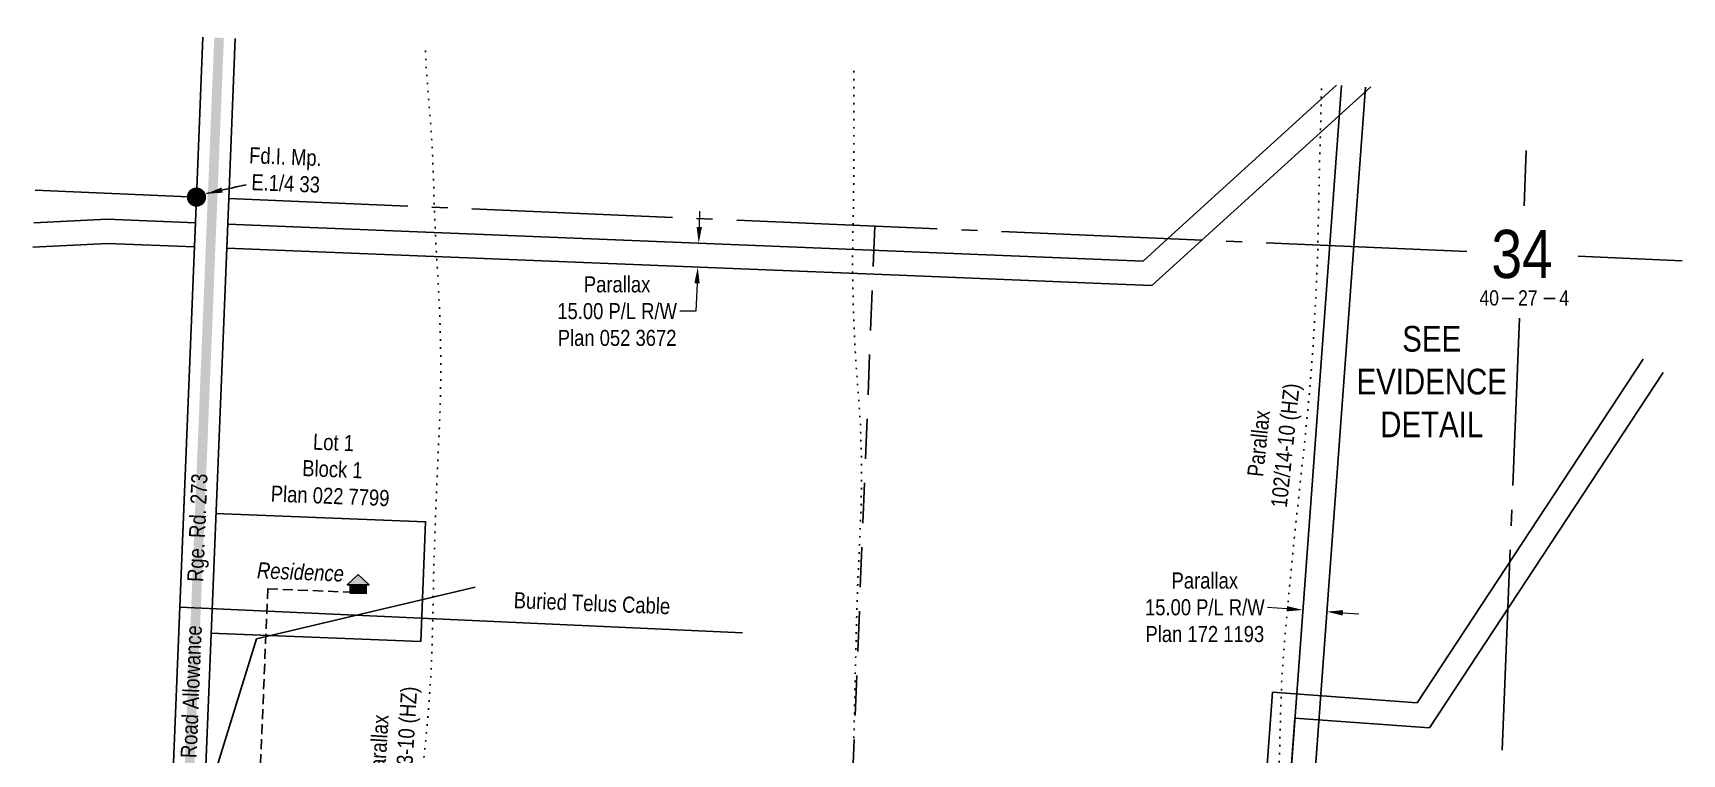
# Model space of a CAD drawing. Extents: x 307694 to 312040, y 5817589 to 5820267.
# Drawn here: x 308460 to 309486, y 5818368 to 5818817 of the extents above; entities that cross this region are included whole.
import ezdxf
from ezdxf.enums import TextEntityAlignment as Align

# ---------------------------------------------------------------- set-up
doc = ezdxf.new("R2010")
doc.units = 0
doc.header["$LTSCALE"] = 5
doc.header["$PDMODE"] = 35
doc.header["$PDSIZE"] = 0.5
for name, pattern in [('foc-DOT', [1, 0.2, -0.8]), ('foc-LSD', [8, 5, -3]), ('foc-QUARTERLINE', [33, 25, -3, 2, -3]), ('UG_PIPE', [1.875, 1.25, -0.625])]:
    doc.linetypes.add(name, pattern=pattern)
doc.layers.get('Defpoints').update_dxf_attribs({"color": 9})
for name, color, linetype in [('10', 1, 'Continuous'), ('9', 3, 'Continuous'), ('AS-DRILL', 8, 'foc-DOT'), ('AS-DRILL-T', 8, 'Continuous'), ('AS-PIPE-UG', 44, 'UG_PIPE'), ('AS-POWER', 104, 'foc-POWER'), ('AS-RESIDENCE', 14, 'Continuous'), ('AS-ROADS', 254, 'Continuous'), ('AS-TELUS', 224, 'foc-TEL'), ('C-RW', 13, 'Continuous'), ('L-DETAIL-T', 3, 'Continuous'), ('L-MON', 1, 'Continuous'), ('L-MON-T', 1, 'Continuous'), ('L-ROAD-T', 7, 'Continuous'), ('L-SEC', 7, 'Continuous'), ('L-SECLBL', 7, 'Continuous'), ('L-SECQ', 8, 'foc-QUARTERLINE'), ('L-SECTION-LSD', 7, 'foc-LSD'), ('L-TITLEDB', 4, 'Continuous'), ('L-TITLEDB-T', 4, 'Continuous')]:
    doc.layers.add(name, color=color, linetype=linetype)
doc.layers.add('C-RW-T', color=13, linetype='Continuous', lineweight=9)
doc.styles.add('80CG', font='ARIALN.TTF', dxfattribs={"height": 10})
doc.styles.add('80L', font='ARIALN.TTF', dxfattribs={"height": 10})
doc.styles.add('foc-LtypeFont', font='ARIALN.TTF', dxfattribs={"height": 7.35})
doc.styles.add('SIMPLEX', font='ARIALN.TTF')
doc.linetypes.add('foc-POWER', pattern='A,6,-1,["P",foc-LtypeFont,S=0.2,R=0,X=-0.625,Y=-0.75],-1.24,4', length=12.24)
doc.linetypes.add('foc-TEL', pattern='A,2,-1,["T",foc-LtypeFont,S=0.2,R=0,X=-0.425,Y=-0.75],-1.24,8', length=12.24)
doc.linetypes.add('foc-TEL-NOLINE', pattern='A,0,-2,["T",foc-LtypeFont,S=0.2,R=0,X=-0.425,Y=-0.75],-10.24', length=12.24)
doc.dimstyles.new('Compass 5 000', dxfattribs={"dimscale": 5, "dimtxt": 9, "dimasz": 2, "dimexe": 0.2, "dimexo": 0.0625, "dimgap": 0.5, "dimtad": 0, "dimtih": 1, "dimtoh": 1, "dimzin": 0, "dimdsep": 46, "dimtxsty": '80CG', "dimcen": 0.1, "dimse1": 1, "dimse2": 1, "dimclrd": 256, "dimclrt": 256, "dimaunit": 1, "dimadec": 4, "dimazin": 0, "dimtfac": 0.06, "dimtofl": 0, "dimtmove": 0, "dimatfit": 1, "dimfxl": 0.2, "dimtolj": 1, "dimtzin": 0, "dimlwd": -1, "dimarcsym": 0})

# ---------------------------------------------------------------- blocks, each defined once
blk = doc.blocks.new('L-SECLBL')
at = {"layer": '9', "color": 7}
for p, q in [((-5.1, -27.8), (-12.3, -27.8)), ((20.7, -27.8), (13.5, -27.8))]:
    blk.add_line(p, q, dxfattribs=at)
at = {"layer": '10', "color": 2, "style": 'SIMPLEX'}
blk.add_attdef('SEC', text='', height=30, dxfattribs=at).set_placement((0, 0), align=Align.MIDDLE)
at = {"layer": '10', "color": 5, "style": '80L'}
blk.add_attdef('TWP', text='', height=9.5, dxfattribs=at).set_placement((-14.4, -27.4), align=Align.MIDDLE_RIGHT)
blk.add_attdef('RGE', text='', height=9.5, dxfattribs=at).set_placement((3.6, -27.4), align=Align.MIDDLE_CENTER)
blk.add_attdef('MER', text='', height=9.5, dxfattribs=at).set_placement((23.2, -27.4), align=Align.MIDDLE_LEFT)
blk = doc.blocks.new('*D425')
at = {"layer": 'C-RW-T', "transparency": 16777216}
for p, q in [((308874.5, 5818695.8), (308874.9, 5818705.8)), ((308873.1, 5818660.9), (308872.3, 5818643.4)), ((308872.3, 5818643.4), (308862.3, 5818643.4))]:
    blk.add_line(p, q, dxfattribs=at)
for points in [[(308872.8, 5818695.9), (308876.1, 5818695.8), (308874.1, 5818685.8)], [(308871.4, 5818660.9), (308874.7, 5818660.8), (308873.5, 5818670.8)]]:
    blk.add_solid(points, dxfattribs=at)
at = {"layer": 'Defpoints', "color": 0, "transparency": 16777216}
for p in [(308874, 5818685.8), (308873.4, 5818670.8), (308873.5, 5818670.8)]:
    blk.add_point(p, dxfattribs=at)
at = {"layer": 'C-RW-T', "transparency": 16777216, "insert": (308823.3, 5818643.4), "char_height": 10, "attachment_point": 5, "style": '80CG'}
blk.add_mtext('\\A1;Parallax\\P15.00 P/L R/W\\PPlan 052 3672', dxfattribs=at)
blk = doc.blocks.new('res_occ')
for points in [[(0.1, 0.89), (-1.26, -0.37), (1.46, -0.37)], [(-0.9, -1.43), (1.1, -1.43), (1.1, -0.37), (-0.9, -0.37)]]:
    blk.add_hatch(color=14).paths.add_polyline_path(points)
at = {"color": 14}
for points in [[(0.1, 0.89), (-1.26, -0.37), (1.46, -0.37)], [(-0.9, -1.43), (1.1, -1.43), (1.1, -0.37), (-0.9, -0.37)]]:
    blk.add_lwpolyline(points, close=True, dxfattribs=at)
blk = doc.blocks.new('*D433')
at = {"layer": 'C-RW-T', "transparency": 16777216}
for p, q in [((309240.2, 5818458), (309228.3, 5818458.9)), ((309275.2, 5818455.5), (309285.1, 5818454.8))]:
    blk.add_line(p, q, dxfattribs=at)
for points in [[(309240.4, 5818459.7), (309240.1, 5818456.4), (309250.2, 5818457.3)], [(309275.3, 5818457.2), (309275, 5818453.8), (309265.2, 5818456.2)]]:
    blk.add_solid(points, dxfattribs=at)
at = {"layer": 'Defpoints', "color": 0, "transparency": 16777216}
for p in [(309251, 5818467.7), (309265.9, 5818466.6), (309250.2, 5818457.3)]:
    blk.add_point(p, dxfattribs=at)
at = {"layer": 'C-RW-T', "transparency": 16777216, "insert": (309189.2, 5818458.9), "char_height": 10, "attachment_point": 5, "style": '80CG'}
blk.add_mtext('\\A1;Parallax\\P15.00 P/L R/W\\PPlan 172 1193', dxfattribs=at)
blk = doc.blocks.new('fdia')
at = {"color": 255, "const_width": 1}
blk.add_lwpolyline([(-0.5, 0, 1), (0.5, 0, 1)], format="xyb", close=True, dxfattribs=at)
blk = doc.blocks.new('Fdiaa')
blk.add_blockref('fdia', (0, 0))
blk = doc.blocks.new('fdib')
at = {"color": 1, "const_width": 1.6}
blk.add_lwpolyline([(-0.4, 0, 1), (0.4, 0, 1)], format="xyb", close=True, dxfattribs=at)
at = {"color": 1}
blk.add_circle((0, 0), 0.8, dxfattribs=at)
blk = doc.blocks.new('Fdibb')
blk.add_blockref('fdib', (0, 0))
blk = doc.blocks.new('fdicc')
for name in ['Fdibb', 'Fdiaa']:
    blk.add_blockref(name, (0, 0))
blk = doc.blocks.new('FDI')
blk.add_blockref('fdicc', (0, 0))

msp = doc.modelspace()

# ---------------------------------------------------------------- linework, layer by layer
at = {"layer": 'AS-DRILL', "flags": 128}
for points in [[(309212.865, 5817973.872), (309212.865, 5817973.872), (309213.053, 5817974.075), (309213.355, 5817974.383), (309213.666, 5817974.641), (309214.028, 5817974.947), (309214.216, 5817975.16), (309214.291, 5817975.267), (309214.373, 5817975.334), (309214.587, 5817975.426), (309214.792, 5817975.548), (309214.811, 5817975.778), (309214.421, 5817975.783), (309213.712, 5817975.58), (309213.06, 5817975.285), (309212.376, 5817974.922), (309211.844, 5817974.622), (309211.598, 5817974.221), (309211.446, 5817973.917), (309211.369, 5817973.73), (309211.291, 5817973.533), (309211.193, 5817973.337), (309211.045, 5817973.132), (309210.858, 5817972.959), (309210.662, 5817972.797), (309210.239, 5817972.743), (309210.229, 5817972.744), (309209.319, 5817972.999), (309207.873, 5817973.666), (309205.893, 5817974.464), (309203.412, 5817975.261), (309200.617, 5817976.21), (309197.576, 5817977.269), (309194.262, 5817978.279), (309190.564, 5817979.153), (309186.375, 5817980.037), (309181.902, 5817981.081), (309177.374, 5817982.239), (309172.841, 5817983.286), (309168.197, 5817984.047), (309163.707, 5817984.652), (309158.951, 5817985.618), (309153.939, 5817986.953), (309148.937, 5817988.029), (309143.451, 5817988.483), (309137.143, 5817988.908), (309130.11, 5817990.002), (309122.532, 5817991.488), (309114.829, 5817992.859), (309106.927, 5817994.497), (309098.312, 5817997.094), (309089.278, 5818000.268), (309080.389, 5818003.286), (309072.037, 5818005.703), (309064.045, 5818007.615), (309056.002, 5818009.499), (309047.439, 5818011.654), (309038.644, 5818014.008), (309030.026, 5818016.535), (309021.811, 5818019.136), (309013.637, 5818021.516), (309005.52, 5818023.543), (308997.738, 5818025.187), (308990.247, 5818026.59), (308983.073, 5818027.9), (308975.902, 5818029.309), (308968.475, 5818031.06), (308960.901, 5818033.166), (308953.046, 5818035.513), (308944.973, 5818037.909), (308936.831, 5818040.327), (308928.635, 5818042.908), (308920.038, 5818045.464), (308910.788, 5818047.966), (308901.093, 5818050.575), (308890.971, 5818053.301), (308880.992, 5818055.851), (308871.459, 5818057.993), (308862.074, 5818060.12), (308853.261, 5818062.254), (308845.312, 5818063.995), (308837.763, 5818065.439), (308830.073, 5818067.15), (308821.849, 5818069.511), (308813.308, 5818072.215), (308804.968, 5818074.692), (308797.21, 5818076.695), (308790.001, 5818078.407), (308782.733, 5818080.391), (308774.988, 5818082.734), (308767.386, 5818084.881), (308759.707, 5818087.131), (308751.675, 5818090.046), (308743.856, 5818093.583), (308736.664, 5818097.515), (308729.724, 5818102.029), (308723.01, 5818107.194), (308716.708, 5818112.913), (308710.821, 5818119.277), (308705.49, 5818126.32), (308700.951, 5818133.882), (308697.256, 5818141.531), (308694.412, 5818148.947), (308692.235, 5818156.778), (308690.468, 5818165.383), (308689.272, 5818174.247), (308688.986, 5818183.605), (308689.578, 5818193.169), (308689.597, 5818193.388), (308690.536, 5818203.63), (308691.642, 5818214.565), (308692.769, 5818226.04), (308693.621, 5818237.645), (308694.366, 5818249.856), (308695.485, 5818262.652), (308696.834, 5818276.24), (308697.883, 5818290.85), (308698.674, 5818306.801), (308699.483, 5818323.723), (308700.692, 5818341.169), (308702.391, 5818359.096), (308704.245, 5818377.418), (308705.96, 5818396.035), (308707.228, 5818414.73), (308708.06, 5818433.802), (308708.607, 5818452.986), (308708.927, 5818472.258), (308709.224, 5818487.108), (308709.946, 5818506.414), (308710.709, 5818525.769), (308711.291, 5818541.748), (308711.423, 5818544.886), (308712.334, 5818564.185), (308713.17, 5818583.337), (308713.569, 5818602.586), (308713.371, 5818625.281), (308712.728, 5818644.49), (308711.772, 5818663.662), (308710.63, 5818682.911), (308709.679, 5818702.193), (308709.095, 5818721.38), (308708.462, 5818740.589), (308707.295, 5818759.729), (308705.62, 5818779.439), (308704.285, 5818798.105), (308703.813, 5818808.212)], [(309213.255, 5817983.88), (309213.255, 5817983.88), (309213.279, 5817984.249), (309213.147, 5817984.724), (309212.783, 5817985.129), (309212.509, 5817985.55), (309211.94, 5817986.102), (309211.202, 5817986.411), (309210.932, 5817986.432), (309210.72, 5817986.39), (309210.557, 5817986.316), (309210.545, 5817986.267), (309210.686, 5817986.271), (309210.917, 5817986.302), (309211.19, 5817986.382), (309211.455, 5817986.502), (309211.709, 5817986.602), (309211.933, 5817986.683), (309212.127, 5817986.786), (309212.331, 5817986.878), (309212.526, 5817987.02), (309212.649, 5817987.076), (309212.704, 5817986.953), (309212.728, 5817986.792), (309212.703, 5817986.673), (309212.689, 5817986.574), (309212.704, 5817986.453), (309212.701, 5817986.363), (309212.689, 5817986.303), (309212.724, 5817986.182), (309212.758, 5817986.031), (309212.812, 5817985.868), (309212.703, 5817985.913), (309212.694, 5817985.923), (309212.101, 5817986.386), (309211.117, 5817987.075), (309210.015, 5817987.809), (309208.702, 5817988.53), (309207.098, 5817989.223), (309205.392, 5817989.88), (309203.656, 5817990.518), (309201.928, 5817991.126), (309200.413, 5817991.535), (309199.393, 5817991.565), (309198.841, 5817991.276), (309198.447, 5817990.911), (309198.22, 5817990.729), (309198.294, 5817990.827), (309198.492, 5817991.039), (309198.698, 5817991.191), (309198.851, 5817991.275), (309198.943, 5817991.312), (309199.024, 5817991.329), (309199.093, 5817991.316), (309199.142, 5817991.294), (309199.067, 5817991.417), (309199.057, 5817991.427), (309198.643, 5817991.834), (309197.845, 5817992.405), (309196.741, 5817993.099), (309195.175, 5817994.02), (309193.171, 5817995.229), (309190.841, 5817996.821), (309188.083, 5817998.73), (309184.901, 5818000.805), (309181.441, 5818002.911), (309177.746, 5818004.917), (309173.716, 5818007.045), (309169.364, 5818009.666), (309164.661, 5818012.761), (309159.876, 5818015.8), (309155.318, 5818018.529), (309150.771, 5818021.258), (309145.697, 5818024.348), (309140.326, 5818027.489), (309135.101, 5818030.294), (309129.865, 5818032.82), (309124.279, 5818035.359), (309118.612, 5818038.362), (309113.053, 5818042.091), (309107.579, 5818046.207), (309102.08, 5818050.214), (309096.52, 5818053.903), (309090.87, 5818057.615), (309085.249, 5818061.297), (309079.672, 5818064.586), (309074.267, 5818067.628), (309068.926, 5818071.049), (309063.765, 5818074.732), (309058.695, 5818078.172), (309053.811, 5818081.244), (309048.968, 5818084.355), (309043.942, 5818087.633), (309038.645, 5818091.172), (309033.287, 5818094.913), (309028.128, 5818098.396), (309023.136, 5818101.523), (309018.33, 5818104.282), (309013.607, 5818107.127), (309008.94, 5818110.632), (309004.086, 5818114.744), (308999.126, 5818118.95), (308993.922, 5818123.335), (308988.467, 5818127.941), (308983.253, 5818132.567), (308978.329, 5818137.442), (308973.821, 5818142.462), (308970.021, 5818147.673), (308967.076, 5818153.012), (308964.989, 5818158.517), (308963.898, 5818164.444), (308963.55, 5818170.672), (308963.474, 5818176.93), (308963.57, 5818183.251), (308963.924, 5818190.042), (308964.426, 5818197.539), (308965.012, 5818205.652), (308965.645, 5818214.714), (308966.201, 5818225.151), (308966.586, 5818236.854), (308966.773, 5818249.617), (308967.078, 5818263.625), (308967.535, 5818278.459), (308967.791, 5818294.291), (308967.976, 5818311.127), (308968.556, 5818328.597), (308969.541, 5818346.713), (308970.408, 5818365.383), (308970.894, 5818384.308), (308971.26, 5818403.489), (308971.7, 5818422.756), (308972.546, 5818457.35), (308972.731, 5818463.897), (308973.215, 5818476.588), (308974.144, 5818495.847), (308974.993, 5818515.088), (308975.463, 5818534.364), (308975.422, 5818553.611), (308974.768, 5818572.801), (308973.457, 5818592.106), (308971.994, 5818611.338), (308970.904, 5818630.635), (308970.223, 5818649.906), (308969.912, 5818669.182), (308970.004, 5818688.253), (308970.45, 5818710.503), (308970.742, 5818729.576), (308970.649, 5818748.794), (308970.579, 5818768.071), (308970.673, 5818787.212), (308970.632, 5818796.675)], [(309213.712, 5817993.885), (309213.712, 5817993.885), (309213.571, 5817994.12), (309213.391, 5817994.378), (309213.142, 5817994.668), (309212.881, 5817994.908), (309212.57, 5817995.13), (309212.229, 5817995.374), (309211.855, 5817995.538), (309211.474, 5817995.513), (309211.081, 5817995.448), (309210.804, 5817995.269), (309210.71, 5817994.912), (309210.741, 5817994.431), (309210.835, 5817994.027), (309210.998, 5817993.83), (309211.132, 5817993.685), (309211.328, 5817993.557), (309211.717, 5817993.542), (309212.241, 5817993.622), (309212.736, 5817993.753), (309213.221, 5817993.864), (309213.673, 5817993.916), (309214.047, 5817994.012), (309214.375, 5817994.199), (309214.693, 5817994.397), (309214.992, 5817994.626), (309215.331, 5817994.843), (309215.657, 5817995.01), (309215.964, 5817995.188), (309216.294, 5817995.426), (309216.643, 5817995.642), (309216.952, 5817995.88), (309217.025, 5817995.947), (309217.255, 5817996.199), (309217.413, 5817996.403), (309217.602, 5817996.896), (309217.603, 5817996.926), (309217.744, 5817997.971), (309217.799, 5817999.39), (309217.826, 5818000.84), (309217.841, 5818002.271), (309217.886, 5818003.67), (309217.861, 5818005.102), (309217.676, 5818006.52), (309217.367, 5818007.563), (309217.339, 5818007.614), (309216.955, 5818008.29), (309216.555, 5818008.805), (309216.289, 5818009.176), (309216.206, 5818009.37), (309216.153, 5818009.542), (309216.073, 5818009.815), (309216.018, 5818010.197), (309215.943, 5818010.591), (309215.83, 5818010.755), (309215.756, 5818010.658), (309215.657, 5818010.432), (309215.525, 5818010.137), (309215.405, 5818009.861), (309215.315, 5818009.614), (309215.256, 5818009.386), (309215.218, 5818009.178), (309215.231, 5818008.987), (309215.282, 5818008.765), (309215.343, 5818008.532), (309215.425, 5818008.339), (309215.529, 5818008.175), (309215.603, 5818008.012), (309215.685, 5818007.819), (309215.78, 5818007.665), (309215.871, 5818007.691), (309215.948, 5818007.878), (309216.037, 5818008.115), (309216.108, 5818008.393), (309216.169, 5818008.66), (309216.216, 5818008.859), (309216.303, 5818009.035), (309216.421, 5818009.221), (309216.487, 5818009.379), (309216.522, 5818009.517), (309216.518, 5818009.668), (309216.493, 5818009.789), (309216.455, 5818009.86), (309216.379, 5818009.943), (309216.303, 5818010.056), (309216.264, 5818010.088), (309216.242, 5818010.039), (309216.221, 5818010.009), (309216.219, 5818009.949), (309216.155, 5818009.842), (309216.068, 5818009.675), (309215.979, 5818009.458), (309215.891, 5818009.232), (309215.822, 5818009.004), (309215.754, 5818008.797), (309215.725, 5818008.578), (309215.727, 5818008.377), (309215.659, 5818008.43), (309215.659, 5818008.43), (309215.481, 5818009.248), (309215.364, 5818011.124), (309215.439, 5818013.833), (309215.656, 5818017.357), (309215.973, 5818021.648), (309216.334, 5818026.277), (309216.601, 5818031.091), (309216.794, 5818036.297), (309216.933, 5818041.926), (309217.099, 5818048.004), (309217.444, 5818054.556), (309217.763, 5818061.719), (309217.948, 5818069.307), (309218.164, 5818077.425), (309218.503, 5818085.858), (309218.993, 5818095.386), (309219.615, 5818105.7), (309220.277, 5818116.542), (309220.803, 5818128.001), (309221.365, 5818139.868), (309222.297, 5818151.981), (309223.893, 5818164.698), (309225.934, 5818178.309), (309227.896, 5818192.734), (309229.602, 5818207.759), (309230.979, 5818223.077), (309232.095, 5818238.645), (309232.872, 5818254.497), (309233.343, 5818270.721), (309233.574, 5818287.705), (309233.767, 5818305.261), (309234.238, 5818322.775), (309234.875, 5818340.674), (309235.448, 5818358.996), (309235.955, 5818377.43), (309236.457, 5818396.235), (309237.044, 5818412.344), (309237.188, 5818415.281), (309238.51, 5818434.064), (309238.531, 5818434.363), (309239.923, 5818449.801), (309241.454, 5818466.524), (309241.675, 5818468.857), (309243.499, 5818487.96), (309245.444, 5818507.079), (309246.893, 5818520.653), (309247.466, 5818526.115), (309249.551, 5818545.228), (309251.595, 5818564.313), (309252.622, 5818574.751), (309253.466, 5818583.345), (309255.18, 5818602.443), (309256.587, 5818621.603), (309257.043, 5818628.96), (309257.7, 5818640.694), (309258.67, 5818659.971), (309259.574, 5818682.663), (309259.588, 5818683.303), (309260.328, 5818721.082), (309260.714, 5818737.69), (309260.819, 5818740.378), (309261.315, 5818759.553), (309261.696, 5818778.843), (309261.828, 5818784.084)]]:
    msp.add_lwpolyline(points, dxfattribs=at)
at = {"layer": 'AS-PIPE-UG'}
msp.add_line((308605.862, 5818470.47), (308657.66, 5818468.359), dxfattribs=at)
msp.add_lwpolyline([(308605.871, 5818470.676), (308605.862, 5818470.47), (308584.78, 5817969.298)], dxfattribs=at)
at = {"layer": 'AS-POWER', "flags": 128}
msp.add_lwpolyline([(308566.099, 5818333.16), (308598.828, 5818439.305), (308734.888, 5818471.462)], dxfattribs=at)
at = {"layer": 'AS-ROADS', "const_width": 5.999, "flags": 128}
msp.add_lwpolyline([(308575.479, 5818813.753), (308534.959, 5817812.578)], dxfattribs=at)
at = {"layer": 'AS-TELUS', "linetype": 'foc-TEL-NOLINE', "flags": 128}
msp.add_lwpolyline([(308551.066, 5818459.1), (308561.405, 5818714.495), (308565.43, 5818814.181)], dxfattribs=at)
at = {"layer": 'AS-TELUS', "flags": 128}
msp.add_lwpolyline([(308551.066, 5818459.1), (308901.285, 5818443.096)], dxfattribs=at)
at = {"layer": 'C-RW', "flags": 128}
for points in [[(309271.276, 5818784.162), (309166.064, 5818688.546), (309150.771, 5818674.649), (308580.856, 5818697.69), (308580.25, 5818682.711), (309003.824, 5818665.567), (309134.836, 5818660.239), (309156.304, 5818659.416), (309187.362, 5818687.641), (309292.577, 5818783.256)], [(309274.211, 5818784.001), (309230.202, 5818184.708), (309136.525, 5818067.057), (309129.684, 5817916.718), (309144.694, 5817916.624), (309151.287, 5818061.518), (309244.821, 5818178.989), (309289.17, 5818782.902)], [(308460.232, 5818698.424), (308505.91, 5818700.689), (308560.756, 5818698.465), (308560.15, 5818683.501), (308505.98, 5818685.669), (308459.63, 5818683.371)], [(309462.094, 5818613.439), (309321.35, 5818399.403), (309231.414, 5818406.001), (309215.583, 5818190.426), (309121.763, 5818072.596), (309114.674, 5817916.811), (309129.684, 5817916.718), (309136.525, 5818067.057), (309230.202, 5818184.708), (309245.274, 5818389.945), (309329.04, 5818383.8), (309474.626, 5818605.198)]]:
    msp.add_lwpolyline(points, dxfattribs=at)
at = {"layer": 'L-SEC'}
msp.add_line((308581.504, 5818713.681), (308549.049, 5817911.983), dxfattribs=at)
at = {"layer": 'L-SEC', "flags": 128}
for points in [[(308561.405, 5818714.495), (308565.43, 5818814.181)], [(308581.504, 5818713.683), (308585.527, 5818813.326)], [(308561.405, 5818714.495), (308528.95, 5817912.797)]]:
    msp.add_lwpolyline(points, dxfattribs=at)
at = {"layer": 'L-SECQ', "flags": 128}
for points in [[(309389.316, 5818743.47), (309387.93, 5818709.073)], [(308461.046, 5818718.799), (308561.405, 5818714.495)], [(309352.328, 5818680.572), (308581.502, 5818713.633)], [(309421.542, 5818677.603), (309486.299, 5818674.826)], [(309354.313, 5817875.282), (309385.11, 5818639.138)]]:
    msp.add_lwpolyline(points, dxfattribs=at)
at = {"layer": 'L-SECTION-LSD', "flags": 128}
msp.add_lwpolyline([(308983.72, 5818696.299), (308951.616, 5817893.583)], dxfattribs=at)
at = {"layer": 'L-TITLEDB', "flags": 128}
msp.add_lwpolyline([(308573.21, 5818517.452), (308704.076, 5818512.223), (308701.098, 5818437.659), (308570.231, 5818442.888)], dxfattribs=at)

# ---------------------------------------------------------------- block references
at = {"layer": 'AS-RESIDENCE', "xscale": 4.999524999999948, "yscale": 4.999524999999948, "zscale": 4.999524999999948}
msp.add_blockref('res_occ', (308661.617, 5818474.87), dxfattribs=at)
at = {"layer": 'L-MON', "xscale": 4.99955554999999, "yscale": 4.99955554999999, "zscale": 4.99955554999999}
msp.add_blockref('FDI', (308561.405, 5818714.495), dxfattribs=at)
at = {"layer": 'L-SECLBL', "color": 4, "xscale": 0.9999049999999906, "yscale": 0.9999049999999906, "zscale": 0.9999049999999906}
msp.add_blockref('L-SECLBL', (309386.721, 5818679.097), dxfattribs=at).add_auto_attribs({'SEC': '34', 'TWP': '40', 'RGE': '27', 'MER': '4'})

# ---------------------------------------------------------------- texts
at = {"layer": 'AS-DRILL-T', "char_height": 9.99894, "attachment_point": 1, "style": '80L'}
for s, insert, rotation in [('\\pi18.32909;Parallax\\P\\pi0.66726;102/14-10 (HZ)', (309213.615, 5818522.755), 84.012423), ('\\pi18.32909;Parallax\\P\\pi0.66726;102/13-10 (HZ)', (308667.502, 5818332.726), 86.506481)]:
    msp.add_mtext_dynamic_manual_height_columns(s, width=77.07681, gutter_width=49.992, heights=[0], dxfattribs=dict(at, insert=insert, rotation=rotation))
at = {"layer": 'AS-RESIDENCE', "insert": (308599.011, 5818487.069), "char_height": 9.99905, "attachment_point": 1, "rotation": 357.712082, "style": '80L'}
msp.add_mtext_dynamic_manual_height_columns('\\pi0.32623;{\\fArial Narrow|b0|i1|c0|p34;Residence}', width=53.93526, gutter_width=49.995, heights=[0], dxfattribs=at)
at = {"layer": 'AS-TELUS', "insert": (308758.724, 5818468.466), "char_height": 9.99905, "attachment_point": 1, "rotation": 357.712082, "style": '80L'}
msp.add_mtext_dynamic_manual_height_columns('\\pi0.47287;Buried Telus Cable', width=97.01438, gutter_width=49.995, heights=[0], dxfattribs=at)
at = {"layer": 'L-DETAIL-T', "insert": (309330.453, 5818599.584), "char_height": 15.99858, "width": 91.39335, "attachment_point": 5, "style": '80CG'}
msp.add_mtext('SEE EVIDENCE DETAIL', dxfattribs=at)
at = {"layer": 'L-MON-T', "insert": (308593.396, 5818745.647), "char_height": 9.99905, "attachment_point": 1, "rotation": 357.712082, "style": '80L'}
msp.add_mtext_dynamic_manual_height_columns('\\pi1.0617;Fd.I. Mp.\\P\\pi3.10107;E.1/4 33', width=44.32498, gutter_width=49.995, heights=[0], dxfattribs=at)
at = {"layer": 'L-ROAD-T', "style": '80L'}
for s, p in [('Rge. Rd. 273', (308561.974, 5818508.535)), ('Government Road Allowance', (308556.823, 5818373.327))]:
    msp.add_text(s, height=9.99905, rotation=87.711894, dxfattribs=at).set_placement(p, align=Align.MIDDLE_CENTER)
at = {"layer": 'L-TITLEDB-T', "insert": (308608.772, 5818568.177), "char_height": 9.99905, "attachment_point": 1, "rotation": 357.712082, "style": '80L'}
msp.add_mtext_dynamic_manual_height_columns('\\pi25.46368;Lot 1\\P\\pi19.43424;Block 1\\P\\pi0.48993;Plan 022 7799', width=73.46955, gutter_width=49.995, heights=[0], dxfattribs=at)

# ---------------------------------------------------------------- dimensions: what is measured, and where the dimension line sits
at = {"layer": 'C-RW-T'}
for base, p1, p2, angle, text, picture, middle in [((308873.459, 5818670.843), (308874.049, 5818685.837), (308873.442, 5818670.844), 267.682192, 'Parallax\\P15.00 P/L R/W\\PPlan 052 3672', '*D425', (308823.26, 5818643.356)), ((309250.221, 5818457.314), (309265.936, 5818466.593), (309250.977, 5818467.684), 175.829994, 'Parallax\\P15.00 P/L R/W\\PPlan 172 1193', '*D433', (309189.221, 5818458.912))]:
    dim = msp.add_linear_dim(base=base, p1=p1, p2=p2, angle=angle, text=text, dimstyle='Compass 5 000', dxfattribs=at)
    dim.commit()
    dim.dimension.update_dxf_attribs({"geometry": picture, "text_midpoint": middle, "dimtype": 161})

# ---------------------------------------------------------------- leaders
at = {"layer": 'L-MON-T', "path_type": 1}
msp.add_leader([(308567.586, 5818716.641), (308592.328, 5818722.226)], dimstyle='Compass 5 000', override={"dimgap": 0.5, "dimtad": 0}, dxfattribs=at)

doc.saveas('drawing.dxf')
